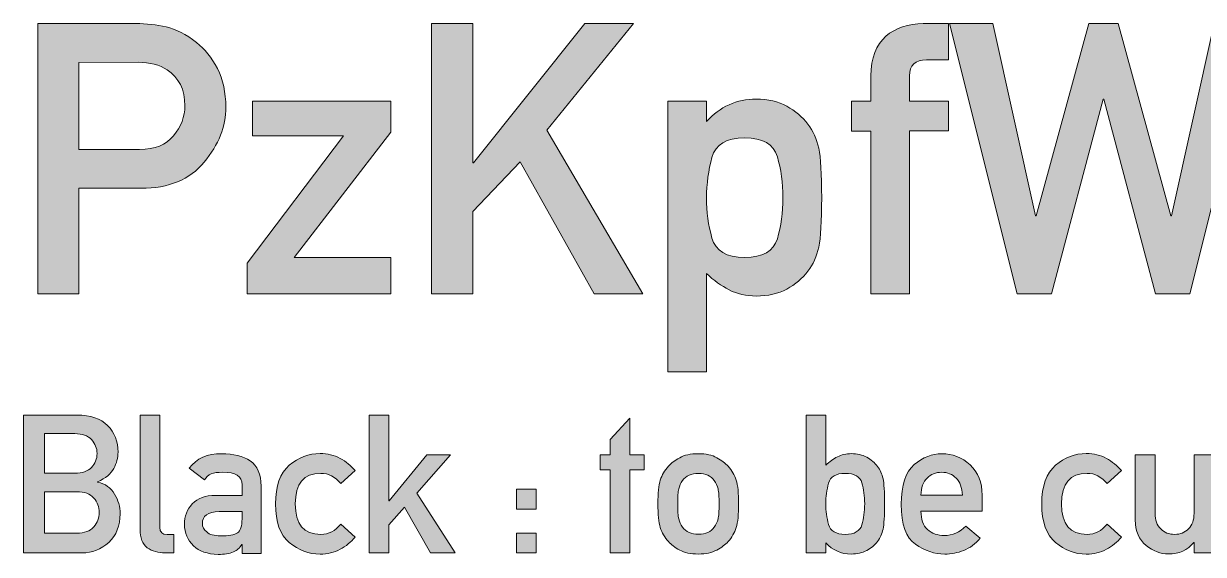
# Model space of a CAD drawing. Header units: inches. Extents: x 247 to 2765, y -1897 to -1110.
# Drawn here: x 659.49 to 685.27, y -1853.02 to -1841.42 of the extents above; entities that cross this region are included whole.
import ezdxf

# ---------------------------------------------------------------- set-up
doc = ezdxf.new("R2010")
doc.units = ezdxf.units.IN
doc.header["$MEASUREMENT"] = 0
doc.layers.add('Layer 1', color=7, linetype='Continuous')

# ---------------------------------------------------------------- blocks, each defined once
blk = doc.blocks.new('block 45')
at = {"layer": 'Layer 1', "true_color": 0x010202}
h = blk.add_hatch(color=98, dxfattribs=at)
h.dxf.hatch_style = 2
edge = h.paths.add_edge_path()
edge.add_spline(control_points=[(659.8, -1847.326), (659.8, -1847.326), (659.8, -1841.418), (659.8, -1841.418), (659.8, -1841.418), (661.945, -1841.418), (661.945, -1841.418), (662.174, -1841.418), (662.395, -1841.442), (662.608, -1841.491), (662.821, -1841.54), (663.042, -1841.653), (663.271, -1841.832), (663.45, -1841.971), (663.602, -1842.16), (663.725, -1842.401), (663.85, -1842.643), (663.911, -1842.924), (663.911, -1843.243), (663.911, -1843.664), (663.754, -1844.066), (663.438, -1844.447), (663.123, -1844.828), (662.664, -1845.019), (662.058, -1845.019), (662.058, -1845.019), (660.696, -1845.019), (660.696, -1845.019), (660.696, -1845.019), (660.696, -1847.326), (660.696, -1847.326), (660.696, -1847.326), (659.8, -1847.326), (659.8, -1847.326), (659.8, -1847.326), (659.8, -1847.326), (659.8, -1847.326)], knot_values=[0, 0, 0, 0, 1, 1, 1, 2, 2, 2, 3, 3, 3, 4, 4, 4, 5, 5, 5, 6, 6, 6, 7, 7, 7, 8, 8, 8, 9, 9, 9, 10, 10, 10, 11, 11, 11, 12, 12, 12, 12], degree=3, periodic=1)
edge = h.paths.add_edge_path()
edge.add_spline(control_points=[(660.696, -1842.265), (660.696, -1842.265), (660.696, -1844.17), (660.696, -1844.17), (660.696, -1844.17), (662.027, -1844.17), (662.027, -1844.17), (662.359, -1844.17), (662.607, -1844.071), (662.77, -1843.87), (662.934, -1843.67), (663.015, -1843.452), (663.015, -1843.217), (663.015, -1842.859), (662.887, -1842.597), (662.629, -1842.431), (662.464, -1842.32), (662.253, -1842.264), (661.992, -1842.264), (661.992, -1842.264), (660.696, -1842.265), (660.696, -1842.265), (660.696, -1842.265), (660.696, -1842.265), (660.696, -1842.265)], knot_values=[0, 0, 0, 0, 1, 1, 1, 2, 2, 2, 3, 3, 3, 4, 4, 4, 5, 5, 5, 6, 6, 6, 7, 7, 7, 8, 8, 8, 8], degree=3, periodic=1)
h = blk.add_hatch(color=98, dxfattribs=at)
h.dxf.hatch_style = 2
h.paths.add_polyline_path([(668.408, -1847.326), (668.408, -1841.418), (669.305, -1841.418), (669.305, -1844.463), (669.325, -1844.463), (671.755, -1841.418), (672.82, -1841.418), (670.928, -1843.749), (673.021, -1847.326), (671.958, -1847.326), (670.344, -1844.439), (669.306, -1845.526), (669.306, -1847.326)])
h = blk.add_hatch(color=98, dxfattribs=at)
h.dxf.hatch_style = 2
edge = h.paths.add_edge_path()
edge.add_spline(control_points=[(678.007, -1847.326), (678.007, -1847.326), (678.007, -1843.766), (678.007, -1843.766), (678.007, -1843.766), (677.581, -1843.766), (677.581, -1843.766), (677.581, -1843.766), (677.581, -1843.117), (677.581, -1843.117), (677.581, -1843.117), (678.007, -1843.117), (678.007, -1843.117), (678.007, -1843.117), (678.007, -1842.561), (678.007, -1842.561), (678.007, -1842.169), (678.116, -1841.881), (678.332, -1841.695), (678.547, -1841.511), (678.822, -1841.418), (679.15, -1841.418), (679.15, -1841.418), (679.698, -1841.418), (679.698, -1841.418), (679.698, -1841.418), (679.698, -1842.213), (679.698, -1842.213), (679.698, -1842.213), (679.22, -1842.213), (679.22, -1842.213), (678.974, -1842.213), (678.851, -1842.329), (678.851, -1842.561), (678.851, -1842.561), (678.851, -1843.117), (678.851, -1843.117), (678.851, -1843.117), (679.698, -1843.117), (679.698, -1843.117), (679.698, -1843.117), (679.698, -1843.765), (679.698, -1843.765), (679.698, -1843.765), (678.851, -1843.765), (678.851, -1843.765), (678.851, -1843.765), (678.851, -1847.326), (678.851, -1847.326), (678.851, -1847.326), (678.007, -1847.326), (678.007, -1847.326), (678.007, -1847.326), (678.007, -1847.326), (678.007, -1847.326)], knot_values=[0, 0, 0, 0, 1, 1, 1, 2, 2, 2, 3, 3, 3, 4, 4, 4, 5, 5, 5, 6, 6, 6, 7, 7, 7, 8, 8, 8, 9, 9, 9, 10, 10, 10, 11, 11, 11, 12, 12, 12, 13, 13, 13, 14, 14, 14, 15, 15, 15, 16, 16, 16, 17, 17, 17, 18, 18, 18, 18], degree=3, periodic=1)
h = blk.add_hatch(color=98, dxfattribs=at)
h.dxf.hatch_style = 2
h.paths.add_polyline_path([(681.203, -1847.326), (679.723, -1841.418), (680.671, -1841.418), (681.601, -1845.619), (681.617, -1845.619), (682.765, -1841.418), (683.41, -1841.418), (684.558, -1845.619), (684.574, -1845.619), (685.503, -1841.418), (686.451, -1841.418), (684.972, -1847.326), (684.225, -1847.326), (683.094, -1843.069), (683.078, -1843.069), (681.951, -1847.326)])
h = blk.add_hatch(color=98, dxfattribs=at)
h.dxf.hatch_style = 2
h.paths.add_polyline_path([(664.374, -1847.326), (664.374, -1846.657), (666.483, -1843.868), (664.492, -1843.868), (664.492, -1843.117), (667.513, -1843.117), (667.513, -1843.79), (665.404, -1846.531), (667.513, -1846.531), (667.513, -1847.326), (664.374, -1847.326)])
h = blk.add_hatch(color=98, dxfattribs=at)
h.dxf.hatch_style = 2
edge = h.paths.add_edge_path()
edge.add_spline(control_points=[(673.567, -1849.029), (673.567, -1849.029), (673.567, -1843.117), (673.567, -1843.117), (673.567, -1843.117), (674.414, -1843.117), (674.414, -1843.117), (674.414, -1843.117), (674.414, -1843.559), (674.414, -1843.559), (674.708, -1843.232), (675.07, -1843.067), (675.5, -1843.067), (675.758, -1843.067), (675.979, -1843.119), (676.166, -1843.223), (676.352, -1843.327), (676.506, -1843.458), (676.628, -1843.614), (676.745, -1843.766), (676.824, -1843.942), (676.866, -1844.143), (676.907, -1844.344), (676.93, -1844.705), (676.93, -1845.224), (676.93, -1845.741), (676.908, -1846.1), (676.866, -1846.303), (676.824, -1846.506), (676.745, -1846.682), (676.628, -1846.83), (676.506, -1846.99), (676.353, -1847.12), (676.166, -1847.221), (675.979, -1847.323), (675.758, -1847.374), (675.5, -1847.374), (675.282, -1847.374), (675.084, -1847.329), (674.911, -1847.24), (674.736, -1847.15), (674.57, -1847.03), (674.414, -1846.88), (674.414, -1846.88), (674.414, -1849.029), (674.414, -1849.029), (674.414, -1849.029), (673.567, -1849.029), (673.567, -1849.029), (673.567, -1849.029), (673.567, -1849.029), (673.567, -1849.029)], knot_values=[0, 0, 0, 0, 1, 1, 1, 2, 2, 2, 3, 3, 3, 4, 4, 4, 5, 5, 5, 6, 6, 6, 7, 7, 7, 8, 8, 8, 9, 9, 9, 10, 10, 10, 11, 11, 11, 12, 12, 12, 13, 13, 13, 14, 14, 14, 15, 15, 15, 16, 16, 16, 17, 17, 17, 17], degree=3, periodic=1)
edge = h.paths.add_edge_path()
edge.add_spline(control_points=[(675.245, -1846.531), (675.642, -1846.531), (675.882, -1846.395), (675.961, -1846.122), (676.041, -1845.85), (676.081, -1845.55), (676.081, -1845.226), (676.081, -1844.901), (676.041, -1844.602), (675.961, -1844.327), (675.881, -1844.053), (675.642, -1843.916), (675.245, -1843.916), (674.848, -1843.916), (674.61, -1844.058), (674.533, -1844.342), (674.454, -1844.625), (674.415, -1844.92), (674.415, -1845.226), (674.415, -1845.531), (674.453, -1845.825), (674.533, -1846.107), (674.611, -1846.39), (674.848, -1846.531), (675.245, -1846.531)], knot_values=[0, 0, 0, 0, 1, 1, 1, 2, 2, 2, 3, 3, 3, 4, 4, 4, 5, 5, 5, 6, 6, 6, 7, 7, 7, 8, 8, 8, 8], degree=3, periodic=1)
at = {"layer": 'Layer 1', "lineweight": 0}
for points in [[(668.408, -1847.326), (668.408, -1841.418), (669.305, -1841.418), (669.305, -1844.463), (669.325, -1844.463), (671.755, -1841.418), (672.82, -1841.418), (670.928, -1843.749), (673.021, -1847.326), (671.958, -1847.326), (670.344, -1844.439), (669.306, -1845.526), (669.306, -1847.326), (668.408, -1847.326), (668.408, -1847.326)], [(681.203, -1847.326), (679.723, -1841.418), (680.671, -1841.418), (681.601, -1845.619), (681.617, -1845.619), (682.765, -1841.418), (683.41, -1841.418), (684.558, -1845.619), (684.574, -1845.619), (685.503, -1841.418), (686.451, -1841.418), (684.972, -1847.326), (684.225, -1847.326), (683.094, -1843.069), (683.078, -1843.069), (681.951, -1847.326), (681.203, -1847.326)], [(664.374, -1847.326), (664.374, -1846.657), (666.483, -1843.868), (664.492, -1843.868), (664.492, -1843.117), (667.513, -1843.117), (667.513, -1843.79), (665.404, -1846.531), (667.513, -1846.531), (667.513, -1847.326), (664.374, -1847.326), (664.374, -1847.326)]]:
    blk.add_lwpolyline(points, dxfattribs=at)
for points, knots in [([(659.8, -1847.326), (659.8, -1847.326), (659.8, -1841.418), (659.8, -1841.418), (659.8, -1841.418), (661.945, -1841.418), (661.945, -1841.418), (662.174, -1841.418), (662.395, -1841.442), (662.608, -1841.491), (662.821, -1841.54), (663.042, -1841.653), (663.271, -1841.832), (663.45, -1841.971), (663.602, -1842.16), (663.725, -1842.401), (663.85, -1842.643), (663.911, -1842.924), (663.911, -1843.243), (663.911, -1843.664), (663.754, -1844.066), (663.438, -1844.447), (663.123, -1844.828), (662.664, -1845.019), (662.058, -1845.019), (662.058, -1845.019), (660.696, -1845.019), (660.696, -1845.019), (660.696, -1845.019), (660.696, -1847.326), (660.696, -1847.326), (660.696, -1847.326), (659.8, -1847.326), (659.8, -1847.326), (659.8, -1847.326), (659.8, -1847.326), (659.8, -1847.326)], [0, 0, 0, 0, 1, 1, 1, 2, 2, 2, 3, 3, 3, 4, 4, 4, 5, 5, 5, 6, 6, 6, 7, 7, 7, 8, 8, 8, 9, 9, 9, 10, 10, 10, 11, 11, 11, 12, 12, 12, 12]), ([(678.007, -1847.326), (678.007, -1847.326), (678.007, -1843.766), (678.007, -1843.766), (678.007, -1843.766), (677.581, -1843.766), (677.581, -1843.766), (677.581, -1843.766), (677.581, -1843.117), (677.581, -1843.117), (677.581, -1843.117), (678.007, -1843.117), (678.007, -1843.117), (678.007, -1843.117), (678.007, -1842.561), (678.007, -1842.561), (678.007, -1842.169), (678.116, -1841.881), (678.332, -1841.695), (678.547, -1841.511), (678.822, -1841.418), (679.15, -1841.418), (679.15, -1841.418), (679.698, -1841.418), (679.698, -1841.418), (679.698, -1841.418), (679.698, -1842.213), (679.698, -1842.213), (679.698, -1842.213), (679.22, -1842.213), (679.22, -1842.213), (678.974, -1842.213), (678.851, -1842.329), (678.851, -1842.561), (678.851, -1842.561), (678.851, -1843.117), (678.851, -1843.117), (678.851, -1843.117), (679.698, -1843.117), (679.698, -1843.117), (679.698, -1843.117), (679.698, -1843.765), (679.698, -1843.765), (679.698, -1843.765), (678.851, -1843.765), (678.851, -1843.765), (678.851, -1843.765), (678.851, -1847.326), (678.851, -1847.326), (678.851, -1847.326), (678.007, -1847.326), (678.007, -1847.326), (678.007, -1847.326), (678.007, -1847.326), (678.007, -1847.326)], [0, 0, 0, 0, 1, 1, 1, 2, 2, 2, 3, 3, 3, 4, 4, 4, 5, 5, 5, 6, 6, 6, 7, 7, 7, 8, 8, 8, 9, 9, 9, 10, 10, 10, 11, 11, 11, 12, 12, 12, 13, 13, 13, 14, 14, 14, 15, 15, 15, 16, 16, 16, 17, 17, 17, 18, 18, 18, 18]), ([(660.696, -1842.265), (660.696, -1842.265), (660.696, -1844.17), (660.696, -1844.17), (660.696, -1844.17), (662.027, -1844.17), (662.027, -1844.17), (662.359, -1844.17), (662.607, -1844.071), (662.77, -1843.87), (662.934, -1843.67), (663.015, -1843.452), (663.015, -1843.217), (663.015, -1842.859), (662.887, -1842.597), (662.629, -1842.431), (662.464, -1842.32), (662.253, -1842.264), (661.992, -1842.264), (661.992, -1842.264), (660.696, -1842.265), (660.696, -1842.265), (660.696, -1842.265), (660.696, -1842.265), (660.696, -1842.265)], [0, 0, 0, 0, 1, 1, 1, 2, 2, 2, 3, 3, 3, 4, 4, 4, 5, 5, 5, 6, 6, 6, 7, 7, 7, 8, 8, 8, 8]), ([(673.567, -1849.029), (673.567, -1849.029), (673.567, -1843.117), (673.567, -1843.117), (673.567, -1843.117), (674.414, -1843.117), (674.414, -1843.117), (674.414, -1843.117), (674.414, -1843.559), (674.414, -1843.559), (674.708, -1843.232), (675.07, -1843.067), (675.5, -1843.067), (675.758, -1843.067), (675.979, -1843.119), (676.166, -1843.223), (676.352, -1843.327), (676.506, -1843.458), (676.628, -1843.614), (676.745, -1843.766), (676.824, -1843.942), (676.866, -1844.143), (676.907, -1844.344), (676.93, -1844.705), (676.93, -1845.224), (676.93, -1845.741), (676.908, -1846.1), (676.866, -1846.303), (676.824, -1846.506), (676.745, -1846.682), (676.628, -1846.83), (676.506, -1846.99), (676.353, -1847.12), (676.166, -1847.221), (675.979, -1847.323), (675.758, -1847.374), (675.5, -1847.374), (675.282, -1847.374), (675.084, -1847.329), (674.911, -1847.24), (674.736, -1847.15), (674.57, -1847.03), (674.414, -1846.88), (674.414, -1846.88), (674.414, -1849.029), (674.414, -1849.029), (674.414, -1849.029), (673.567, -1849.029), (673.567, -1849.029), (673.567, -1849.029), (673.567, -1849.029), (673.567, -1849.029)], [0, 0, 0, 0, 1, 1, 1, 2, 2, 2, 3, 3, 3, 4, 4, 4, 5, 5, 5, 6, 6, 6, 7, 7, 7, 8, 8, 8, 9, 9, 9, 10, 10, 10, 11, 11, 11, 12, 12, 12, 13, 13, 13, 14, 14, 14, 15, 15, 15, 16, 16, 16, 17, 17, 17, 17]), ([(675.245, -1846.531), (675.642, -1846.531), (675.882, -1846.395), (675.961, -1846.122), (676.041, -1845.85), (676.081, -1845.55), (676.081, -1845.226), (676.081, -1844.901), (676.041, -1844.602), (675.961, -1844.327), (675.881, -1844.053), (675.642, -1843.916), (675.245, -1843.916), (674.848, -1843.916), (674.61, -1844.058), (674.533, -1844.342), (674.454, -1844.625), (674.415, -1844.92), (674.415, -1845.226), (674.415, -1845.531), (674.453, -1845.825), (674.533, -1846.107), (674.611, -1846.39), (674.848, -1846.531), (675.245, -1846.531)], [0, 0, 0, 0, 1, 1, 1, 2, 2, 2, 3, 3, 3, 4, 4, 4, 5, 5, 5, 6, 6, 6, 7, 7, 7, 8, 8, 8, 8])]:
    blk.add_open_spline(points, degree=3, knots=knots, dxfattribs=at)
blk = doc.blocks.new('block 46')
at = {"layer": 'Layer 1', "true_color": 0x010202}
h = blk.add_hatch(color=98, dxfattribs=at)
h.dxf.hatch_style = 2
edge = h.paths.add_edge_path()
edge.add_spline(control_points=[(659.492, -1852.989), (659.492, -1852.989), (659.492, -1849.977), (659.492, -1849.977), (659.492, -1849.977), (660.66, -1849.977), (660.66, -1849.977), (660.954, -1849.977), (661.176, -1850.053), (661.327, -1850.204), (661.478, -1850.355), (661.555, -1850.549), (661.555, -1850.785), (661.555, -1850.91), (661.524, -1851.028), (661.463, -1851.144), (661.402, -1851.258), (661.284, -1851.355), (661.11, -1851.433), (661.11, -1851.433), (661.11, -1851.44), (661.11, -1851.44), (661.276, -1851.479), (661.398, -1851.565), (661.48, -1851.702), (661.56, -1851.838), (661.602, -1851.982), (661.602, -1852.135), (661.602, -1852.395), (661.519, -1852.603), (661.353, -1852.759), (661.187, -1852.913), (660.991, -1852.989), (660.765, -1852.989), (660.765, -1852.989), (659.492, -1852.989), (659.492, -1852.989), (659.492, -1852.989), (659.492, -1852.989), (659.492, -1852.989)], knot_values=[0, 0, 0, 0, 1, 1, 1, 2, 2, 2, 3, 3, 3, 4, 4, 4, 5, 5, 5, 6, 6, 6, 7, 7, 7, 8, 8, 8, 9, 9, 9, 10, 10, 10, 11, 11, 11, 12, 12, 12, 13, 13, 13, 13], degree=3, periodic=1)
edge = h.paths.add_edge_path()
edge.add_spline(control_points=[(660.61, -1850.382), (660.61, -1850.382), (659.949, -1850.382), (659.949, -1850.382), (659.949, -1850.382), (659.949, -1851.247), (659.949, -1851.247), (659.949, -1851.247), (660.61, -1851.247), (660.61, -1851.247), (660.775, -1851.247), (660.897, -1851.204), (660.976, -1851.121), (661.056, -1851.037), (661.096, -1850.936), (661.096, -1850.815), (661.096, -1850.7), (661.056, -1850.599), (660.976, -1850.513), (660.895, -1850.426), (660.773, -1850.382), (660.61, -1850.382)], knot_values=[0, 0, 0, 0, 1, 1, 1, 2, 2, 2, 3, 3, 3, 4, 4, 4, 5, 5, 5, 6, 6, 6, 7, 7, 7, 7], degree=3, periodic=1)
edge = h.paths.add_edge_path()
edge.add_spline(control_points=[(660.651, -1851.651), (660.651, -1851.651), (659.949, -1851.651), (659.949, -1851.651), (659.949, -1851.651), (659.949, -1852.558), (659.949, -1852.558), (659.949, -1852.558), (660.651, -1852.558), (660.651, -1852.558), (660.82, -1852.558), (660.945, -1852.513), (661.025, -1852.421), (661.104, -1852.328), (661.144, -1852.223), (661.144, -1852.105), (661.144, -1851.987), (661.104, -1851.881), (661.025, -1851.789), (660.945, -1851.699), (660.82, -1851.651), (660.651, -1851.651)], knot_values=[0, 0, 0, 0, 1, 1, 1, 2, 2, 2, 3, 3, 3, 4, 4, 4, 5, 5, 5, 6, 6, 6, 7, 7, 7, 7], degree=3, periodic=1)
h = blk.add_hatch(color=98, dxfattribs=at)
h.dxf.hatch_style = 2
edge = h.paths.add_edge_path()
edge.add_spline(control_points=[(662.037, -1852.47), (662.037, -1852.47), (662.037, -1849.978), (662.037, -1849.978), (662.037, -1849.978), (662.469, -1849.978), (662.469, -1849.978), (662.469, -1849.978), (662.469, -1852.437), (662.469, -1852.437), (662.469, -1852.535), (662.522, -1852.586), (662.63, -1852.586), (662.63, -1852.586), (662.777, -1852.586), (662.777, -1852.586), (662.777, -1852.586), (662.777, -1852.99), (662.777, -1852.99), (662.777, -1852.99), (662.587, -1852.99), (662.587, -1852.99), (662.43, -1852.99), (662.3, -1852.952), (662.195, -1852.876), (662.088, -1852.797), (662.037, -1852.663), (662.037, -1852.47)], knot_values=[0, 0, 0, 0, 1, 1, 1, 2, 2, 2, 3, 3, 3, 4, 4, 4, 5, 5, 5, 6, 6, 6, 7, 7, 7, 8, 8, 8, 9, 9, 9, 9], degree=3, periodic=1)
h = blk.add_hatch(color=98, dxfattribs=at)
h.dxf.hatch_style = 2
h.paths.add_polyline_path([(667.04, -1852.989), (667.04, -1849.977), (667.473, -1849.977), (667.473, -1851.852), (667.48, -1851.852), (668.305, -1850.844), (668.822, -1850.844), (668.082, -1851.683), (668.923, -1852.989), (668.381, -1852.989), (667.812, -1851.986), (667.473, -1852.373), (667.473, -1852.989)])
h = blk.add_hatch(color=98, dxfattribs=at)
h.dxf.hatch_style = 2
h.paths.add_polyline_path([(672.305, -1852.991), (672.305, -1851.175), (672.09, -1851.175), (672.09, -1850.844), (672.305, -1850.844), (672.305, -1850.507), (672.738, -1850.045), (672.738, -1850.844), (673.052, -1850.844), (673.052, -1851.175), (672.738, -1851.175), (672.738, -1852.991)])
h = blk.add_hatch(color=98, dxfattribs=at)
h.dxf.hatch_style = 2
edge = h.paths.add_edge_path()
edge.add_spline(control_points=[(676.589, -1852.989), (676.589, -1852.989), (676.589, -1849.977), (676.589, -1849.977), (676.589, -1849.977), (677.021, -1849.977), (677.021, -1849.977), (677.021, -1849.977), (677.021, -1851.073), (677.021, -1851.073), (677.102, -1850.997), (677.186, -1850.935), (677.275, -1850.889), (677.363, -1850.841), (677.463, -1850.819), (677.576, -1850.819), (677.706, -1850.819), (677.819, -1850.844), (677.915, -1850.898), (678.01, -1850.952), (678.088, -1851.018), (678.151, -1851.098), (678.21, -1851.175), (678.249, -1851.265), (678.271, -1851.367), (678.293, -1851.47), (678.304, -1851.653), (678.304, -1851.915), (678.304, -1852.179), (678.294, -1852.363), (678.271, -1852.467), (678.249, -1852.571), (678.21, -1852.661), (678.151, -1852.737), (678.088, -1852.819), (678.011, -1852.885), (677.915, -1852.936), (677.819, -1852.988), (677.707, -1853.014), (677.576, -1853.014), (677.356, -1853.014), (677.171, -1852.932), (677.022, -1852.766), (677.022, -1852.766), (677.022, -1852.989), (677.022, -1852.989), (677.022, -1852.989), (676.589, -1852.989), (676.589, -1852.989), (676.589, -1852.989), (676.589, -1852.989), (676.589, -1852.989)], knot_values=[0, 0, 0, 0, 1, 1, 1, 2, 2, 2, 3, 3, 3, 4, 4, 4, 5, 5, 5, 6, 6, 6, 7, 7, 7, 8, 8, 8, 9, 9, 9, 10, 10, 10, 11, 11, 11, 12, 12, 12, 13, 13, 13, 14, 14, 14, 15, 15, 15, 16, 16, 16, 17, 17, 17, 17], degree=3, periodic=1)
edge = h.paths.add_edge_path()
edge.add_spline(control_points=[(677.444, -1851.25), (677.241, -1851.25), (677.12, -1851.323), (677.08, -1851.467), (677.04, -1851.612), (677.02, -1851.761), (677.02, -1851.914), (677.02, -1852.071), (677.04, -1852.222), (677.08, -1852.367), (677.12, -1852.511), (677.241, -1852.584), (677.444, -1852.584), (677.646, -1852.584), (677.768, -1852.514), (677.808, -1852.374), (677.849, -1852.235), (677.87, -1852.082), (677.87, -1851.913), (677.87, -1851.749), (677.849, -1851.597), (677.808, -1851.458), (677.768, -1851.32), (677.647, -1851.25), (677.444, -1851.25)], knot_values=[0, 0, 0, 0, 1, 1, 1, 2, 2, 2, 3, 3, 3, 4, 4, 4, 5, 5, 5, 6, 6, 6, 7, 7, 7, 8, 8, 8, 8], degree=3, periodic=1)
h = blk.add_hatch(color=98, dxfattribs=at)
h.dxf.hatch_style = 2
edge = h.paths.add_edge_path()
edge.add_spline(control_points=[(664.264, -1852.997), (664.264, -1852.997), (664.264, -1852.807), (664.264, -1852.807), (664.264, -1852.807), (664.257, -1852.807), (664.257, -1852.807), (664.217, -1852.882), (664.157, -1852.935), (664.076, -1852.968), (663.991, -1853.005), (663.878, -1853.022), (663.742, -1853.022), (663.504, -1853.016), (663.325, -1852.953), (663.205, -1852.832), (663.073, -1852.71), (663.007, -1852.556), (663.007, -1852.367), (663.007, -1852.188), (663.063, -1852.038), (663.178, -1851.917), (663.291, -1851.796), (663.461, -1851.733), (663.685, -1851.732), (663.685, -1851.732), (664.265, -1851.732), (664.265, -1851.732), (664.265, -1851.732), (664.265, -1851.504), (664.265, -1851.504), (664.267, -1851.314), (664.124, -1851.221), (663.837, -1851.227), (663.738, -1851.227), (663.655, -1851.237), (663.589, -1851.261), (663.524, -1851.29), (663.476, -1851.335), (663.443, -1851.395), (663.443, -1851.395), (663.112, -1851.135), (663.112, -1851.135), (663.271, -1850.922), (663.506, -1850.818), (663.817, -1850.823), (664.076, -1850.82), (664.287, -1850.871), (664.444, -1850.976), (664.6, -1851.086), (664.679, -1851.269), (664.683, -1851.53), (664.683, -1851.53), (664.683, -1852.999), (664.683, -1852.999), (664.683, -1852.999), (664.265, -1852.999), (664.265, -1852.999), (664.265, -1852.999), (664.265, -1852.998), (664.265, -1852.998), (664.265, -1852.998), (664.264, -1852.997), (664.264, -1852.997), (664.264, -1852.997), (664.264, -1852.997), (664.264, -1852.997)], knot_values=[0, 0, 0, 0, 1, 1, 1, 2, 2, 2, 3, 3, 3, 4, 4, 4, 5, 5, 5, 6, 6, 6, 7, 7, 7, 8, 8, 8, 9, 9, 9, 10, 10, 10, 11, 11, 11, 12, 12, 12, 13, 13, 13, 14, 14, 14, 15, 15, 15, 16, 16, 16, 17, 17, 17, 18, 18, 18, 19, 19, 19, 20, 20, 20, 21, 21, 21, 22, 22, 22, 22], degree=3, periodic=1)
edge = h.paths.add_edge_path()
edge.add_spline(control_points=[(664.264, -1852.244), (664.264, -1852.244), (664.264, -1852.086), (664.264, -1852.086), (664.264, -1852.086), (663.762, -1852.086), (663.762, -1852.086), (663.517, -1852.093), (663.395, -1852.18), (663.398, -1852.347), (663.398, -1852.418), (663.43, -1852.481), (663.494, -1852.532), (663.555, -1852.588), (663.654, -1852.616), (663.795, -1852.616), (663.971, -1852.619), (664.096, -1852.597), (664.167, -1852.552), (664.231, -1852.508), (664.264, -1852.405), (664.264, -1852.244)], knot_values=[0, 0, 0, 0, 1, 1, 1, 2, 2, 2, 3, 3, 3, 4, 4, 4, 5, 5, 5, 6, 6, 6, 7, 7, 7, 7], degree=3, periodic=1)
h = blk.add_hatch(color=98, dxfattribs=at)
h.dxf.hatch_style = 2
edge = h.paths.add_edge_path()
edge.add_spline(control_points=[(666.422, -1852.358), (666.422, -1852.358), (666.739, -1852.645), (666.739, -1852.645), (666.646, -1852.752), (666.535, -1852.84), (666.407, -1852.91), (666.278, -1852.979), (666.132, -1853.015), (665.969, -1853.015), (665.722, -1853.015), (665.497, -1852.93), (665.297, -1852.761), (665.098, -1852.592), (664.996, -1852.312), (664.996, -1851.919), (664.996, -1851.526), (665.097, -1851.244), (665.297, -1851.074), (665.497, -1850.904), (665.722, -1850.818), (665.969, -1850.818), (666.132, -1850.818), (666.278, -1850.853), (666.407, -1850.923), (666.535, -1850.994), (666.647, -1851.083), (666.739, -1851.19), (666.739, -1851.19), (666.422, -1851.474), (666.422, -1851.474), (666.3, -1851.324), (666.155, -1851.25), (665.986, -1851.25), (665.614, -1851.25), (665.428, -1851.473), (665.428, -1851.919), (665.428, -1852.363), (665.614, -1852.585), (665.986, -1852.585), (666.157, -1852.584), (666.302, -1852.509), (666.422, -1852.358)], knot_values=[0, 0, 0, 0, 1, 1, 1, 2, 2, 2, 3, 3, 3, 4, 4, 4, 5, 5, 5, 6, 6, 6, 7, 7, 7, 8, 8, 8, 9, 9, 9, 10, 10, 10, 11, 11, 11, 12, 12, 12, 13, 13, 13, 14, 14, 14, 14], degree=3, periodic=1)
h = blk.add_hatch(color=98, dxfattribs=at)
h.dxf.hatch_style = 2
edge = h.paths.add_edge_path()
edge.add_spline(control_points=[(673.351, -1851.915), (673.351, -1851.685), (673.37, -1851.512), (673.404, -1851.399), (673.44, -1851.288), (673.5, -1851.186), (673.582, -1851.094), (673.641, -1851.028), (673.722, -1850.968), (673.827, -1850.909), (673.931, -1850.85), (674.067, -1850.82), (674.235, -1850.82), (674.401, -1850.82), (674.536, -1850.85), (674.639, -1850.909), (674.742, -1850.968), (674.826, -1851.03), (674.885, -1851.094), (674.967, -1851.186), (675.026, -1851.288), (675.063, -1851.399), (675.099, -1851.512), (675.116, -1851.685), (675.116, -1851.915), (675.116, -1852.148), (675.097, -1852.322), (675.063, -1852.436), (675.026, -1852.548), (674.967, -1852.65), (674.885, -1852.742), (674.826, -1852.808), (674.744, -1852.869), (674.639, -1852.927), (674.534, -1852.985), (674.399, -1853.014), (674.235, -1853.014), (674.066, -1853.014), (673.931, -1852.985), (673.827, -1852.927), (673.723, -1852.869), (673.641, -1852.807), (673.582, -1852.742), (673.5, -1852.65), (673.441, -1852.548), (673.404, -1852.436), (673.369, -1852.323), (673.351, -1852.148), (673.351, -1851.915)], knot_values=[0, 0, 0, 0, 1, 1, 1, 2, 2, 2, 3, 3, 3, 4, 4, 4, 5, 5, 5, 6, 6, 6, 7, 7, 7, 8, 8, 8, 9, 9, 9, 10, 10, 10, 11, 11, 11, 12, 12, 12, 13, 13, 13, 14, 14, 14, 15, 15, 15, 16, 16, 16, 16], degree=3, periodic=1)
edge = h.paths.add_edge_path()
edge.add_spline(control_points=[(674.689, -1851.919), (674.689, -1851.763), (674.681, -1851.653), (674.665, -1851.589), (674.649, -1851.525), (674.623, -1851.465), (674.584, -1851.407), (674.508, -1851.302), (674.392, -1851.25), (674.238, -1851.25), (674.08, -1851.25), (673.964, -1851.302), (673.891, -1851.407), (673.849, -1851.465), (673.821, -1851.525), (673.807, -1851.589), (673.792, -1851.653), (673.785, -1851.76), (673.785, -1851.914), (673.785, -1852.07), (673.792, -1852.181), (673.807, -1852.245), (673.821, -1852.309), (673.849, -1852.37), (673.891, -1852.426), (673.964, -1852.531), (674.08, -1852.583), (674.238, -1852.583), (674.392, -1852.583), (674.51, -1852.531), (674.584, -1852.426), (674.623, -1852.37), (674.65, -1852.309), (674.665, -1852.246), (674.68, -1852.182), (674.689, -1852.074), (674.689, -1851.919)], knot_values=[0, 0, 0, 0, 1, 1, 1, 2, 2, 2, 3, 3, 3, 4, 4, 4, 5, 5, 5, 6, 6, 6, 7, 7, 7, 8, 8, 8, 9, 9, 9, 10, 10, 10, 11, 11, 11, 12, 12, 12, 12], degree=3, periodic=1)
h = blk.add_hatch(color=98, dxfattribs=at)
h.dxf.hatch_style = 2
edge = h.paths.add_edge_path()
edge.add_spline(control_points=[(680.434, -1852.08), (680.434, -1852.08), (679.1, -1852.08), (679.1, -1852.08), (679.1, -1852.256), (679.148, -1852.388), (679.242, -1852.476), (679.338, -1852.565), (679.461, -1852.609), (679.61, -1852.609), (679.787, -1852.609), (679.945, -1852.54), (680.081, -1852.402), (680.081, -1852.402), (680.394, -1852.669), (680.394, -1852.669), (680.287, -1852.793), (680.167, -1852.882), (680.034, -1852.935), (679.901, -1852.987), (679.762, -1853.015), (679.618, -1853.015), (679.397, -1853.015), (679.184, -1852.944), (678.977, -1852.801), (678.77, -1852.659), (678.667, -1852.367), (678.667, -1851.926), (678.667, -1851.509), (678.763, -1851.22), (678.954, -1851.06), (679.145, -1850.901), (679.344, -1850.82), (679.552, -1850.82), (679.788, -1850.82), (679.994, -1850.901), (680.171, -1851.065), (680.347, -1851.229), (680.435, -1851.448), (680.435, -1851.725), (680.435, -1851.725), (680.435, -1852.08), (680.435, -1852.08), (680.435, -1852.08), (680.434, -1852.08), (680.434, -1852.08), (680.434, -1852.08), (680.434, -1852.08), (680.434, -1852.08)], knot_values=[0, 0, 0, 0, 1, 1, 1, 2, 2, 2, 3, 3, 3, 4, 4, 4, 5, 5, 5, 6, 6, 6, 7, 7, 7, 8, 8, 8, 9, 9, 9, 10, 10, 10, 11, 11, 11, 12, 12, 12, 13, 13, 13, 14, 14, 14, 15, 15, 15, 16, 16, 16, 16], degree=3, periodic=1)
edge = h.paths.add_edge_path()
edge.add_spline(control_points=[(679.1, -1851.724), (679.1, -1851.724), (680.004, -1851.724), (680.004, -1851.724), (679.997, -1851.563), (679.953, -1851.439), (679.868, -1851.353), (679.783, -1851.269), (679.679, -1851.226), (679.552, -1851.226), (679.424, -1851.226), (679.317, -1851.269), (679.233, -1851.353), (679.148, -1851.439), (679.103, -1851.562), (679.1, -1851.724)], knot_values=[0, 0, 0, 0, 1, 1, 1, 2, 2, 2, 3, 3, 3, 4, 4, 4, 5, 5, 5, 5], degree=3, periodic=1)
h = blk.add_hatch(color=98, dxfattribs=at)
h.dxf.hatch_style = 2
edge = h.paths.add_edge_path()
edge.add_spline(control_points=[(683.165, -1852.358), (683.165, -1852.358), (683.483, -1852.645), (683.483, -1852.645), (683.389, -1852.752), (683.279, -1852.84), (683.15, -1852.91), (683.021, -1852.979), (682.875, -1853.015), (682.712, -1853.015), (682.464, -1853.015), (682.24, -1852.93), (682.041, -1852.761), (681.841, -1852.592), (681.739, -1852.312), (681.739, -1851.919), (681.739, -1851.526), (681.84, -1851.244), (682.041, -1851.074), (682.24, -1850.904), (682.464, -1850.818), (682.712, -1850.818), (682.875, -1850.818), (683.021, -1850.853), (683.15, -1850.923), (683.279, -1850.994), (683.39, -1851.083), (683.483, -1851.19), (683.483, -1851.19), (683.165, -1851.474), (683.165, -1851.474), (683.044, -1851.324), (682.898, -1851.25), (682.73, -1851.25), (682.357, -1851.25), (682.171, -1851.473), (682.171, -1851.919), (682.171, -1852.363), (682.357, -1852.585), (682.73, -1852.585), (682.9, -1852.584), (683.045, -1852.509), (683.165, -1852.358)], knot_values=[0, 0, 0, 0, 1, 1, 1, 2, 2, 2, 3, 3, 3, 4, 4, 4, 5, 5, 5, 6, 6, 6, 7, 7, 7, 8, 8, 8, 9, 9, 9, 10, 10, 10, 11, 11, 11, 12, 12, 12, 13, 13, 13, 14, 14, 14, 14], degree=3, periodic=1)
h = blk.add_hatch(color=98, dxfattribs=at)
h.dxf.hatch_style = 2
edge = h.paths.add_edge_path()
edge.add_spline(control_points=[(683.783, -1852.269), (683.783, -1852.269), (683.783, -1850.843), (683.783, -1850.843), (683.783, -1850.843), (684.216, -1850.843), (684.216, -1850.843), (684.216, -1850.843), (684.216, -1852.123), (684.216, -1852.123), (684.216, -1852.269), (684.256, -1852.382), (684.338, -1852.463), (684.418, -1852.544), (684.521, -1852.585), (684.644, -1852.585), (684.764, -1852.585), (684.864, -1852.544), (684.945, -1852.463), (685.026, -1852.382), (685.067, -1852.269), (685.067, -1852.123), (685.067, -1852.123), (685.067, -1850.843), (685.067, -1850.843), (685.067, -1850.843), (685.499, -1850.843), (685.499, -1850.843), (685.499, -1850.843), (685.499, -1852.989), (685.499, -1852.989), (685.499, -1852.989), (685.067, -1852.989), (685.067, -1852.989), (685.067, -1852.989), (685.067, -1852.761), (685.067, -1852.761), (685.067, -1852.761), (685.059, -1852.761), (685.059, -1852.761), (684.925, -1852.93), (684.741, -1853.013), (684.505, -1853.013), (684.336, -1853.013), (684.174, -1852.95), (684.019, -1852.824), (683.862, -1852.699), (683.783, -1852.514), (683.783, -1852.269)], knot_values=[0, 0, 0, 0, 1, 1, 1, 2, 2, 2, 3, 3, 3, 4, 4, 4, 5, 5, 5, 6, 6, 6, 7, 7, 7, 8, 8, 8, 9, 9, 9, 10, 10, 10, 11, 11, 11, 12, 12, 12, 13, 13, 13, 14, 14, 14, 15, 15, 15, 16, 16, 16, 16], degree=3, periodic=1)
h = blk.add_hatch(color=98, dxfattribs=at)
h.dxf.hatch_style = 2
h.paths.add_polyline_path([(670.263, -1852.03), (670.263, -1851.598), (670.695, -1851.598), (670.695, -1852.03)])
h.paths.add_polyline_path([(670.263, -1852.989), (670.263, -1852.558), (670.695, -1852.558), (670.695, -1852.989)])
at = {"layer": 'Layer 1', "lineweight": 0}
for points in [[(667.04, -1852.989), (667.04, -1849.977), (667.473, -1849.977), (667.473, -1851.852), (667.48, -1851.852), (668.305, -1850.844), (668.822, -1850.844), (668.082, -1851.683), (668.923, -1852.989), (668.381, -1852.989), (667.812, -1851.986), (667.473, -1852.373), (667.473, -1852.989), (667.04, -1852.989), (667.04, -1852.989)], [(672.305, -1852.991), (672.305, -1851.175), (672.09, -1851.175), (672.09, -1850.844), (672.305, -1850.844), (672.305, -1850.507), (672.738, -1850.045), (672.738, -1850.844), (673.052, -1850.844), (673.052, -1851.175), (672.738, -1851.175), (672.738, -1852.991), (672.305, -1852.991)], [(670.263, -1852.03), (670.263, -1851.598), (670.695, -1851.598), (670.695, -1852.03), (670.263, -1852.03)], [(670.263, -1852.989), (670.263, -1852.558), (670.695, -1852.558), (670.695, -1852.989), (670.263, -1852.989)]]:
    blk.add_lwpolyline(points, dxfattribs=at)
for points, knots in [([(659.492, -1852.989), (659.492, -1852.989), (659.492, -1849.977), (659.492, -1849.977), (659.492, -1849.977), (660.66, -1849.977), (660.66, -1849.977), (660.954, -1849.977), (661.176, -1850.053), (661.327, -1850.204), (661.478, -1850.355), (661.555, -1850.549), (661.555, -1850.785), (661.555, -1850.91), (661.524, -1851.028), (661.463, -1851.144), (661.402, -1851.258), (661.284, -1851.355), (661.11, -1851.433), (661.11, -1851.433), (661.11, -1851.44), (661.11, -1851.44), (661.276, -1851.479), (661.398, -1851.565), (661.48, -1851.702), (661.56, -1851.838), (661.602, -1851.982), (661.602, -1852.135), (661.602, -1852.395), (661.519, -1852.603), (661.353, -1852.759), (661.187, -1852.913), (660.991, -1852.989), (660.765, -1852.989), (660.765, -1852.989), (659.492, -1852.989), (659.492, -1852.989), (659.492, -1852.989), (659.492, -1852.989), (659.492, -1852.989)], [0, 0, 0, 0, 1, 1, 1, 2, 2, 2, 3, 3, 3, 4, 4, 4, 5, 5, 5, 6, 6, 6, 7, 7, 7, 8, 8, 8, 9, 9, 9, 10, 10, 10, 11, 11, 11, 12, 12, 12, 13, 13, 13, 13]), ([(662.037, -1852.47), (662.037, -1852.47), (662.037, -1849.978), (662.037, -1849.978), (662.037, -1849.978), (662.469, -1849.978), (662.469, -1849.978), (662.469, -1849.978), (662.469, -1852.437), (662.469, -1852.437), (662.469, -1852.535), (662.522, -1852.586), (662.63, -1852.586), (662.63, -1852.586), (662.777, -1852.586), (662.777, -1852.586), (662.777, -1852.586), (662.777, -1852.99), (662.777, -1852.99), (662.777, -1852.99), (662.587, -1852.99), (662.587, -1852.99), (662.43, -1852.99), (662.3, -1852.952), (662.195, -1852.876), (662.088, -1852.797), (662.037, -1852.663), (662.037, -1852.47)], [0, 0, 0, 0, 1, 1, 1, 2, 2, 2, 3, 3, 3, 4, 4, 4, 5, 5, 5, 6, 6, 6, 7, 7, 7, 8, 8, 8, 9, 9, 9, 9]), ([(676.589, -1852.989), (676.589, -1852.989), (676.589, -1849.977), (676.589, -1849.977), (676.589, -1849.977), (677.021, -1849.977), (677.021, -1849.977), (677.021, -1849.977), (677.021, -1851.073), (677.021, -1851.073), (677.102, -1850.997), (677.186, -1850.935), (677.275, -1850.889), (677.363, -1850.841), (677.463, -1850.819), (677.576, -1850.819), (677.706, -1850.819), (677.819, -1850.844), (677.915, -1850.898), (678.01, -1850.952), (678.088, -1851.018), (678.151, -1851.098), (678.21, -1851.175), (678.249, -1851.265), (678.271, -1851.367), (678.293, -1851.47), (678.304, -1851.653), (678.304, -1851.915), (678.304, -1852.179), (678.294, -1852.363), (678.271, -1852.467), (678.249, -1852.571), (678.21, -1852.661), (678.151, -1852.737), (678.088, -1852.819), (678.011, -1852.885), (677.915, -1852.936), (677.819, -1852.988), (677.707, -1853.014), (677.576, -1853.014), (677.356, -1853.014), (677.171, -1852.932), (677.022, -1852.766), (677.022, -1852.766), (677.022, -1852.989), (677.022, -1852.989), (677.022, -1852.989), (676.589, -1852.989), (676.589, -1852.989), (676.589, -1852.989), (676.589, -1852.989), (676.589, -1852.989)], [0, 0, 0, 0, 1, 1, 1, 2, 2, 2, 3, 3, 3, 4, 4, 4, 5, 5, 5, 6, 6, 6, 7, 7, 7, 8, 8, 8, 9, 9, 9, 10, 10, 10, 11, 11, 11, 12, 12, 12, 13, 13, 13, 14, 14, 14, 15, 15, 15, 16, 16, 16, 17, 17, 17, 17]), ([(660.61, -1850.382), (660.61, -1850.382), (659.949, -1850.382), (659.949, -1850.382), (659.949, -1850.382), (659.949, -1851.247), (659.949, -1851.247), (659.949, -1851.247), (660.61, -1851.247), (660.61, -1851.247), (660.775, -1851.247), (660.897, -1851.204), (660.976, -1851.121), (661.056, -1851.037), (661.096, -1850.936), (661.096, -1850.815), (661.096, -1850.7), (661.056, -1850.599), (660.976, -1850.513), (660.895, -1850.426), (660.773, -1850.382), (660.61, -1850.382)], [0, 0, 0, 0, 1, 1, 1, 2, 2, 2, 3, 3, 3, 4, 4, 4, 5, 5, 5, 6, 6, 6, 7, 7, 7, 7]), ([(664.264, -1852.997), (664.264, -1852.997), (664.264, -1852.807), (664.264, -1852.807), (664.264, -1852.807), (664.257, -1852.807), (664.257, -1852.807), (664.217, -1852.882), (664.157, -1852.935), (664.076, -1852.968), (663.991, -1853.005), (663.878, -1853.022), (663.742, -1853.022), (663.504, -1853.016), (663.325, -1852.953), (663.205, -1852.832), (663.073, -1852.71), (663.007, -1852.556), (663.007, -1852.367), (663.007, -1852.188), (663.063, -1852.038), (663.178, -1851.917), (663.291, -1851.796), (663.461, -1851.733), (663.685, -1851.732), (663.685, -1851.732), (664.265, -1851.732), (664.265, -1851.732), (664.265, -1851.732), (664.265, -1851.504), (664.265, -1851.504), (664.267, -1851.314), (664.124, -1851.221), (663.837, -1851.227), (663.738, -1851.227), (663.655, -1851.237), (663.589, -1851.261), (663.524, -1851.29), (663.476, -1851.335), (663.443, -1851.395), (663.443, -1851.395), (663.112, -1851.135), (663.112, -1851.135), (663.271, -1850.922), (663.506, -1850.818), (663.817, -1850.823), (664.076, -1850.82), (664.287, -1850.871), (664.444, -1850.976), (664.6, -1851.086), (664.679, -1851.269), (664.683, -1851.53), (664.683, -1851.53), (664.683, -1852.999), (664.683, -1852.999), (664.683, -1852.999), (664.265, -1852.999), (664.265, -1852.999), (664.265, -1852.999), (664.265, -1852.998), (664.265, -1852.998), (664.265, -1852.998), (664.264, -1852.997), (664.264, -1852.997), (664.264, -1852.997), (664.264, -1852.997), (664.264, -1852.997)], [0, 0, 0, 0, 1, 1, 1, 2, 2, 2, 3, 3, 3, 4, 4, 4, 5, 5, 5, 6, 6, 6, 7, 7, 7, 8, 8, 8, 9, 9, 9, 10, 10, 10, 11, 11, 11, 12, 12, 12, 13, 13, 13, 14, 14, 14, 15, 15, 15, 16, 16, 16, 17, 17, 17, 18, 18, 18, 19, 19, 19, 20, 20, 20, 21, 21, 21, 22, 22, 22, 22]), ([(666.422, -1852.358), (666.422, -1852.358), (666.739, -1852.645), (666.739, -1852.645), (666.646, -1852.752), (666.535, -1852.84), (666.407, -1852.91), (666.278, -1852.979), (666.132, -1853.015), (665.969, -1853.015), (665.722, -1853.015), (665.497, -1852.93), (665.297, -1852.761), (665.098, -1852.592), (664.996, -1852.312), (664.996, -1851.919), (664.996, -1851.526), (665.097, -1851.244), (665.297, -1851.074), (665.497, -1850.904), (665.722, -1850.818), (665.969, -1850.818), (666.132, -1850.818), (666.278, -1850.853), (666.407, -1850.923), (666.535, -1850.994), (666.647, -1851.083), (666.739, -1851.19), (666.739, -1851.19), (666.422, -1851.474), (666.422, -1851.474), (666.3, -1851.324), (666.155, -1851.25), (665.986, -1851.25), (665.614, -1851.25), (665.428, -1851.473), (665.428, -1851.919), (665.428, -1852.363), (665.614, -1852.585), (665.986, -1852.585), (666.157, -1852.584), (666.302, -1852.509), (666.422, -1852.358)], [0, 0, 0, 0, 1, 1, 1, 2, 2, 2, 3, 3, 3, 4, 4, 4, 5, 5, 5, 6, 6, 6, 7, 7, 7, 8, 8, 8, 9, 9, 9, 10, 10, 10, 11, 11, 11, 12, 12, 12, 13, 13, 13, 14, 14, 14, 14]), ([(673.351, -1851.915), (673.351, -1851.685), (673.37, -1851.512), (673.404, -1851.399), (673.44, -1851.288), (673.5, -1851.186), (673.582, -1851.094), (673.641, -1851.028), (673.722, -1850.968), (673.827, -1850.909), (673.931, -1850.85), (674.067, -1850.82), (674.235, -1850.82), (674.401, -1850.82), (674.536, -1850.85), (674.639, -1850.909), (674.742, -1850.968), (674.826, -1851.03), (674.885, -1851.094), (674.967, -1851.186), (675.026, -1851.288), (675.063, -1851.399), (675.099, -1851.512), (675.116, -1851.685), (675.116, -1851.915), (675.116, -1852.148), (675.097, -1852.322), (675.063, -1852.436), (675.026, -1852.548), (674.967, -1852.65), (674.885, -1852.742), (674.826, -1852.808), (674.744, -1852.869), (674.639, -1852.927), (674.534, -1852.985), (674.399, -1853.014), (674.235, -1853.014), (674.066, -1853.014), (673.931, -1852.985), (673.827, -1852.927), (673.723, -1852.869), (673.641, -1852.807), (673.582, -1852.742), (673.5, -1852.65), (673.441, -1852.548), (673.404, -1852.436), (673.369, -1852.323), (673.351, -1852.148), (673.351, -1851.915)], [0, 0, 0, 0, 1, 1, 1, 2, 2, 2, 3, 3, 3, 4, 4, 4, 5, 5, 5, 6, 6, 6, 7, 7, 7, 8, 8, 8, 9, 9, 9, 10, 10, 10, 11, 11, 11, 12, 12, 12, 13, 13, 13, 14, 14, 14, 15, 15, 15, 16, 16, 16, 16]), ([(680.434, -1852.08), (680.434, -1852.08), (679.1, -1852.08), (679.1, -1852.08), (679.1, -1852.256), (679.148, -1852.388), (679.242, -1852.476), (679.338, -1852.565), (679.461, -1852.609), (679.61, -1852.609), (679.787, -1852.609), (679.945, -1852.54), (680.081, -1852.402), (680.081, -1852.402), (680.394, -1852.669), (680.394, -1852.669), (680.287, -1852.793), (680.167, -1852.882), (680.034, -1852.935), (679.901, -1852.987), (679.762, -1853.015), (679.618, -1853.015), (679.397, -1853.015), (679.184, -1852.944), (678.977, -1852.801), (678.77, -1852.659), (678.667, -1852.367), (678.667, -1851.926), (678.667, -1851.509), (678.763, -1851.22), (678.954, -1851.06), (679.145, -1850.901), (679.344, -1850.82), (679.552, -1850.82), (679.788, -1850.82), (679.994, -1850.901), (680.171, -1851.065), (680.347, -1851.229), (680.435, -1851.448), (680.435, -1851.725), (680.435, -1851.725), (680.435, -1852.08), (680.435, -1852.08), (680.435, -1852.08), (680.434, -1852.08), (680.434, -1852.08), (680.434, -1852.08), (680.434, -1852.08), (680.434, -1852.08)], [0, 0, 0, 0, 1, 1, 1, 2, 2, 2, 3, 3, 3, 4, 4, 4, 5, 5, 5, 6, 6, 6, 7, 7, 7, 8, 8, 8, 9, 9, 9, 10, 10, 10, 11, 11, 11, 12, 12, 12, 13, 13, 13, 14, 14, 14, 15, 15, 15, 16, 16, 16, 16]), ([(683.165, -1852.358), (683.165, -1852.358), (683.483, -1852.645), (683.483, -1852.645), (683.389, -1852.752), (683.279, -1852.84), (683.15, -1852.91), (683.021, -1852.979), (682.875, -1853.015), (682.712, -1853.015), (682.464, -1853.015), (682.24, -1852.93), (682.041, -1852.761), (681.841, -1852.592), (681.739, -1852.312), (681.739, -1851.919), (681.739, -1851.526), (681.84, -1851.244), (682.041, -1851.074), (682.24, -1850.904), (682.464, -1850.818), (682.712, -1850.818), (682.875, -1850.818), (683.021, -1850.853), (683.15, -1850.923), (683.279, -1850.994), (683.39, -1851.083), (683.483, -1851.19), (683.483, -1851.19), (683.165, -1851.474), (683.165, -1851.474), (683.044, -1851.324), (682.898, -1851.25), (682.73, -1851.25), (682.357, -1851.25), (682.171, -1851.473), (682.171, -1851.919), (682.171, -1852.363), (682.357, -1852.585), (682.73, -1852.585), (682.9, -1852.584), (683.045, -1852.509), (683.165, -1852.358)], [0, 0, 0, 0, 1, 1, 1, 2, 2, 2, 3, 3, 3, 4, 4, 4, 5, 5, 5, 6, 6, 6, 7, 7, 7, 8, 8, 8, 9, 9, 9, 10, 10, 10, 11, 11, 11, 12, 12, 12, 13, 13, 13, 14, 14, 14, 14]), ([(683.783, -1852.269), (683.783, -1852.269), (683.783, -1850.843), (683.783, -1850.843), (683.783, -1850.843), (684.216, -1850.843), (684.216, -1850.843), (684.216, -1850.843), (684.216, -1852.123), (684.216, -1852.123), (684.216, -1852.269), (684.256, -1852.382), (684.338, -1852.463), (684.418, -1852.544), (684.521, -1852.585), (684.644, -1852.585), (684.764, -1852.585), (684.864, -1852.544), (684.945, -1852.463), (685.026, -1852.382), (685.067, -1852.269), (685.067, -1852.123), (685.067, -1852.123), (685.067, -1850.843), (685.067, -1850.843), (685.067, -1850.843), (685.499, -1850.843), (685.499, -1850.843), (685.499, -1850.843), (685.499, -1852.989), (685.499, -1852.989), (685.499, -1852.989), (685.067, -1852.989), (685.067, -1852.989), (685.067, -1852.989), (685.067, -1852.761), (685.067, -1852.761), (685.067, -1852.761), (685.059, -1852.761), (685.059, -1852.761), (684.925, -1852.93), (684.741, -1853.013), (684.505, -1853.013), (684.336, -1853.013), (684.174, -1852.95), (684.019, -1852.824), (683.862, -1852.699), (683.783, -1852.514), (683.783, -1852.269)], [0, 0, 0, 0, 1, 1, 1, 2, 2, 2, 3, 3, 3, 4, 4, 4, 5, 5, 5, 6, 6, 6, 7, 7, 7, 8, 8, 8, 9, 9, 9, 10, 10, 10, 11, 11, 11, 12, 12, 12, 13, 13, 13, 14, 14, 14, 15, 15, 15, 16, 16, 16, 16]), ([(674.689, -1851.919), (674.689, -1851.763), (674.681, -1851.653), (674.665, -1851.589), (674.649, -1851.525), (674.623, -1851.465), (674.584, -1851.407), (674.508, -1851.302), (674.392, -1851.25), (674.238, -1851.25), (674.08, -1851.25), (673.964, -1851.302), (673.891, -1851.407), (673.849, -1851.465), (673.821, -1851.525), (673.807, -1851.589), (673.792, -1851.653), (673.785, -1851.76), (673.785, -1851.914), (673.785, -1852.07), (673.792, -1852.181), (673.807, -1852.245), (673.821, -1852.309), (673.849, -1852.37), (673.891, -1852.426), (673.964, -1852.531), (674.08, -1852.583), (674.238, -1852.583), (674.392, -1852.583), (674.51, -1852.531), (674.584, -1852.426), (674.623, -1852.37), (674.65, -1852.309), (674.665, -1852.246), (674.68, -1852.182), (674.689, -1852.074), (674.689, -1851.919)], [0, 0, 0, 0, 1, 1, 1, 2, 2, 2, 3, 3, 3, 4, 4, 4, 5, 5, 5, 6, 6, 6, 7, 7, 7, 8, 8, 8, 9, 9, 9, 10, 10, 10, 11, 11, 11, 12, 12, 12, 12]), ([(677.444, -1851.25), (677.241, -1851.25), (677.12, -1851.323), (677.08, -1851.467), (677.04, -1851.612), (677.02, -1851.761), (677.02, -1851.914), (677.02, -1852.071), (677.04, -1852.222), (677.08, -1852.367), (677.12, -1852.511), (677.241, -1852.584), (677.444, -1852.584), (677.646, -1852.584), (677.768, -1852.514), (677.808, -1852.374), (677.849, -1852.235), (677.87, -1852.082), (677.87, -1851.913), (677.87, -1851.749), (677.849, -1851.597), (677.808, -1851.458), (677.768, -1851.32), (677.647, -1851.25), (677.444, -1851.25)], [0, 0, 0, 0, 1, 1, 1, 2, 2, 2, 3, 3, 3, 4, 4, 4, 5, 5, 5, 6, 6, 6, 7, 7, 7, 8, 8, 8, 8]), ([(679.1, -1851.724), (679.1, -1851.724), (680.004, -1851.724), (680.004, -1851.724), (679.997, -1851.563), (679.953, -1851.439), (679.868, -1851.353), (679.783, -1851.269), (679.679, -1851.226), (679.552, -1851.226), (679.424, -1851.226), (679.317, -1851.269), (679.233, -1851.353), (679.148, -1851.439), (679.103, -1851.562), (679.1, -1851.724)], [0, 0, 0, 0, 1, 1, 1, 2, 2, 2, 3, 3, 3, 4, 4, 4, 5, 5, 5, 5]), ([(660.651, -1851.651), (660.651, -1851.651), (659.949, -1851.651), (659.949, -1851.651), (659.949, -1851.651), (659.949, -1852.558), (659.949, -1852.558), (659.949, -1852.558), (660.651, -1852.558), (660.651, -1852.558), (660.82, -1852.558), (660.945, -1852.513), (661.025, -1852.421), (661.104, -1852.328), (661.144, -1852.223), (661.144, -1852.105), (661.144, -1851.987), (661.104, -1851.881), (661.025, -1851.789), (660.945, -1851.699), (660.82, -1851.651), (660.651, -1851.651)], [0, 0, 0, 0, 1, 1, 1, 2, 2, 2, 3, 3, 3, 4, 4, 4, 5, 5, 5, 6, 6, 6, 7, 7, 7, 7]), ([(664.264, -1852.244), (664.264, -1852.244), (664.264, -1852.086), (664.264, -1852.086), (664.264, -1852.086), (663.762, -1852.086), (663.762, -1852.086), (663.517, -1852.093), (663.395, -1852.18), (663.398, -1852.347), (663.398, -1852.418), (663.43, -1852.481), (663.494, -1852.532), (663.555, -1852.588), (663.654, -1852.616), (663.795, -1852.616), (663.971, -1852.619), (664.096, -1852.597), (664.167, -1852.552), (664.231, -1852.508), (664.264, -1852.405), (664.264, -1852.244)], [0, 0, 0, 0, 1, 1, 1, 2, 2, 2, 3, 3, 3, 4, 4, 4, 5, 5, 5, 6, 6, 6, 7, 7, 7, 7])]:
    blk.add_open_spline(points, degree=3, knots=knots, dxfattribs=at)
blk = doc.blocks.new('block 42')
at = {"layer": 'Layer 1'}
for name in ['block 45', 'block 46']:
    blk.add_blockref(name, (0, 0), dxfattribs=at)

msp = doc.modelspace()

# ---------------------------------------------------------------- block references
at = {"layer": 'Layer 1'}
msp.add_blockref('block 42', (0, 0), dxfattribs=at)

doc.saveas('drawing.dxf')
